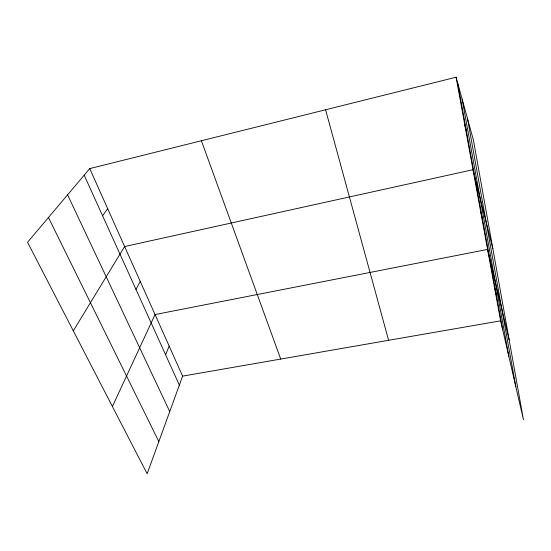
<?xml version="1.0" encoding="UTF-8"?>
<svg xmlns="http://www.w3.org/2000/svg" width="551" height="551" viewBox="0 0 551 551"><rect width="100%" height="100%" fill="white"/><g stroke="black" fill="none" stroke-linecap="round" stroke-linejoin="round"><path stroke-width="0.83" d="M89.751 168.599L182.608 376.133L147.158 473.777L27.55 242.282L89.751 168.599L456.083 77.223L473.405 140.002L523.45 419.71L500.625 320.813L456.083 77.223M165.603 354.782L169.164 346.09M112.404 406.514L155.051 314.552L487.573 249.417L509.172 339.905M135.98 289.433L140.223 281.409M73.304 330.834L124.622 246.531L472.992 169.701L492.856 248.694M102.589 215.778L107.665 208.643M182.608 376.133L500.625 320.813M48.46 217.507L158.84 441.599M67.594 194.847L169.736 411.59M84.193 175.184L179.35 385.101M201.397 140.746L280.714 359.066M325.572 109.773L388.607 340.298M464.803 124.891L466.442 131.179M480.493 210.689L482.339 218.265M494.275 286.072L496.279 294.613M457.599 82.698L502.691 329.746M462.151 99.208L508.814 356.297M467.482 118.527L515.832 386.712"/></g></svg>
